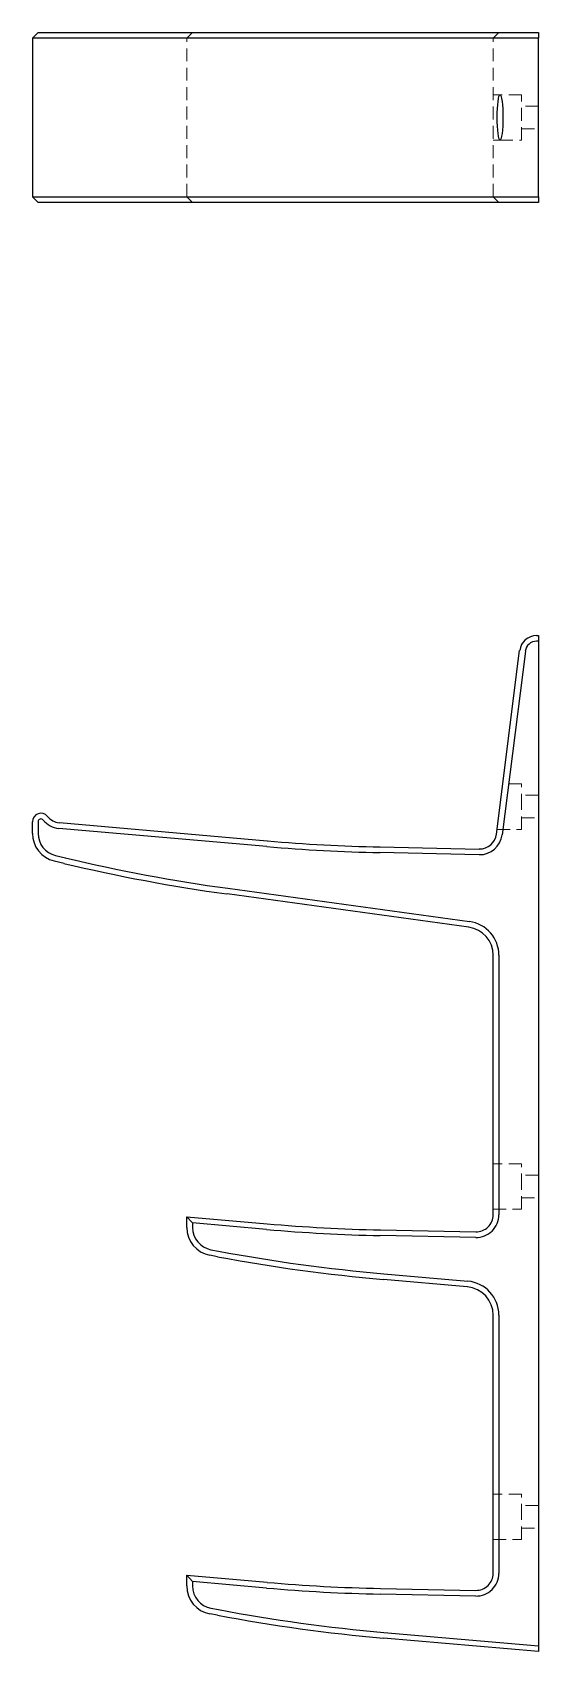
# Model space of a CAD drawing. Header units: millimetres. Extents: x 58 to 231, y 7 to 166.
# Drawn here: x 58.1 to 107.9, y 7 to 166.4 of the extents above.
import ezdxf

# ---------------------------------------------------------------- set-up
doc = ezdxf.new("R2010")
doc.units = ezdxf.units.MM
doc.linetypes.add('HIDDEN', pattern=[1.905, 1.27, -0.635])

msp = doc.modelspace()

# ---------------------------------------------------------------- linework, layer by layer
at = {"color": 7, "linetype": 'Continuous', "lineweight": 25}
for p, q in [((58.11, 165.81), (58.67, 166.37)), ((59.6, 165.81), (58.11, 165.81)), ((58.11, 165.81), (58.11, 150.19)), ((58.11, 165.81), (58.11, 165.81)), ((58.67, 166.37), (59.17, 166.37)), ((58.67, 166.37), (58.67, 166.37)), ((59.17, 166.37), (60.71, 166.37)), ((60.76, 165.81), (59.6, 165.81)), ((60.71, 166.37), (81.17, 166.37)), ((81.21, 165.81), (60.76, 165.81)), ((81.17, 166.37), (92.29, 166.37)), ((92.3, 165.81), (81.21, 165.81)), ((92.29, 166.37), (102.05, 166.37)), ((102.06, 165.81), (92.3, 165.81)), ((102.05, 166.37), (104.31, 166.37)), ((103.75, 165.81), (102.06, 165.81)), ((106.03, 165.81), (103.75, 165.81)), ((104.31, 166.37), (106.59, 166.37)), ((107.69, 165.81), (106.03, 165.81)), ((106.59, 166.37), (107.69, 166.37)), ((107.69, 166.37), (107.89, 166.37)), ((107.89, 165.81), (107.69, 165.81)), ((107.89, 166.37), (107.89, 165.81)), ((107.89, 150.19), (107.89, 165.81)), ((58.11, 150.19), (59.6, 150.19)), ((58.11, 150.19), (58.11, 150.19)), ((58.67, 149.63), (58.11, 150.19)), ((59.6, 150.19), (60.76, 150.19)), ((60.76, 150.19), (81.21, 150.19)), ((81.21, 150.19), (92.3, 150.19)), ((92.3, 150.19), (102.06, 150.19)), ((102.06, 150.19), (103.75, 150.19)), ((103.75, 150.19), (106.03, 150.19)), ((106.03, 150.19), (107.69, 150.19)), ((107.69, 150.19), (107.89, 150.19)), ((107.89, 150.19), (107.89, 149.63)), ((59.17, 149.63), (58.67, 149.63)), ((58.67, 149.63), (58.67, 149.63)), ((60.71, 149.63), (59.17, 149.63)), ((81.17, 149.63), (60.71, 149.63)), ((92.29, 149.63), (81.17, 149.63)), ((102.05, 149.63), (92.29, 149.63)), ((104.31, 149.63), (102.05, 149.63)), ((106.59, 149.63), (104.31, 149.63)), ((107.69, 149.63), (106.59, 149.63)), ((107.89, 149.63), (107.69, 149.63)), ((107.69, 107), (107.89, 107)), ((107.89, 107), (107.89, 106.44)), ((103.75, 87.46), (106.03, 105.54)), ((106.59, 105.47), (104.31, 87.39)), ((107.89, 106.44), (107.69, 106.44)), ((107.89, 106.44), (107.89, 7.56)), ((58.11, 87.53), (58.11, 88.68)), ((58.67, 88.68), (58.67, 87.53)), ((81.17, 86.24), (60.71, 88.03)), ((60.76, 88.59), (81.21, 86.8)), ((92.3, 86.2), (102.06, 85.99)), ((61.22, 84.58), (60.25, 84.81)), ((60.38, 85.35), (61.35, 85.12)), ((102.05, 85.43), (92.29, 85.64)), ((101.02, 78.3), (77.25, 81.57)), ((77.32, 82.13), (101.09, 78.86)), ((103.43, 49.99), (103.43, 75.54)), ((103.98, 75.54), (103.98, 49.99)), ((73.29, 49.8), (73.85, 49.19)), ((73.29, 49.8), (81.19, 49.11)), ((73.29, 48.75), (73.29, 49.8)), ((81.14, 48.55), (73.85, 49.19)), ((73.85, 49.19), (73.85, 48.75)), ((101.71, 47.76), (92.32, 47.95)), ((92.33, 48.51), (101.72, 48.31)), ((75.67, 46.55), (76.41, 46.42)), ((76.31, 45.87), (75.57, 46.01)), ((100.88, 42.9), (92.63, 43.63)), ((92.68, 44.18), (100.93, 43.46)), ((103.43, 14.7), (103.43, 40.12)), ((103.98, 40.12), (103.98, 14.7)), ((73.29, 13.46), (73.29, 14.51)), ((73.29, 14.51), (73.85, 13.9)), ((73.29, 14.51), (81.19, 13.82)), ((73.85, 13.9), (73.85, 13.46)), ((81.14, 13.26), (73.85, 13.9)), ((92.33, 13.22), (101.72, 13.02)), ((75.67, 11.26), (76.41, 11.13)), ((101.71, 12.47), (92.32, 12.66)), ((76.31, 10.58), (75.57, 10.72)), ((107.89, 7), (92.63, 8.34)), ((92.68, 8.89), (107.89, 7.56)), ((107.89, 7.56), (107.89, 7))]:
    msp.add_line(p, q, dxfattribs=at)
at = {"color": 7, "linetype": 'HIDDEN', "lineweight": 18}
for p, q in [((73.85, 166.37), (73.29, 165.81)), ((73.29, 150.19), (73.29, 165.81)), ((103.43, 165.81), (103.98, 166.37)), ((103.43, 150.19), (103.43, 165.81)), ((104.1, 160.23), (103.43, 160.23)), ((106.22, 160.23), (104.1, 160.23)), ((106.22, 155.77), (106.22, 160.23)), ((107.89, 159.12), (106.22, 159.12)), ((106.22, 156.88), (107.89, 156.88)), ((103.43, 155.77), (104.1, 155.77)), ((104.1, 155.77), (106.22, 155.77)), ((73.29, 150.19), (73.85, 149.63)), ((103.98, 149.63), (103.43, 150.19)), ((106.22, 92.4), (104.38, 92.4)), ((106.22, 90.17), (106.22, 92.4)), ((107.89, 91.28), (106.22, 91.28)), ((106.22, 87.93), (106.22, 90.17)), ((103.82, 87.93), (106.22, 87.93)), ((106.22, 89.05), (107.89, 89.05)), ((106.22, 55.01), (103.43, 55.01)), ((106.22, 52.78), (106.22, 55.01)), ((107.89, 53.89), (106.22, 53.89)), ((106.22, 50.55), (106.22, 52.78)), ((106.22, 51.66), (107.89, 51.66)), ((103.43, 50.55), (106.22, 50.55)), ((106.22, 22.51), (103.43, 22.51)), ((106.22, 20.28), (106.22, 22.51)), ((107.89, 21.39), (106.22, 21.39)), ((106.22, 18.05), (106.22, 20.28)), ((106.22, 19.16), (107.89, 19.16)), ((103.43, 18.05), (106.22, 18.05))]:
    msp.add_line(p, q, dxfattribs=at)
at = {"color": 7, "linetype": 'Continuous', "lineweight": 25}
for centre, radius, start, end in [((107.69, 105.33), 1.67, 90, 172.8192), ((107.69, 105.33), 1.12, 90, 172.8192), ((58.95, 88.68), 0.837, 38.884, 179.8994), ((58.95, 88.68), 0.279, 38.884, 179.8994), ((60.9, 90.25), 2.23, 218.884, 265), ((60.9, 90.25), 1.67, 218.884, 265), ((60.9, 87.53), 2.79, 179.8994, 256.5825), ((60.9, 87.53), 2.23, 179.8994, 256.5825), ((95.81, 253.57), 167.97, 265, 268.8017), ((95.81, 253.57), 167.41, 265, 268.8017), ((102.09, 87.67), 2.23, 268.8017, 352.8192), ((102.09, 87.67), 1.67, 268.8017, 352.8192), ((100.06, 247.42), 167.41, 256.5825, 262.1668), ((100.06, 247.42), 166.85, 256.5825, 262.1668), ((100.64, 75.54), 2.79, 0, 82.1668), ((100.64, 75.54), 3.35, 0, 82.1668), ((101.75, 49.99), 2.23, 268.8217, 0), ((101.75, 49.99), 1.67, 268.8217, 0), ((76.08, 48.75), 2.79, 180, 259.3598), ((76.08, 48.75), 2.23, 180, 259.3598), ((95.78, 215.88), 167.97, 265, 268.8217), ((95.78, 215.88), 167.41, 265, 268.8217), ((107.22, 210.4), 166.85, 259.3598, 265), ((107.22, 210.4), 167.41, 259.3598, 265), ((100.64, 40.12), 3.35, 0, 85), ((100.64, 40.12), 2.79, 0, 85), ((101.75, 14.7), 2.23, 268.8217, 0), ((101.75, 14.7), 1.67, 268.8217, 0), ((76.08, 13.46), 2.79, 180, 259.3598), ((76.08, 13.46), 2.23, 180, 259.3598), ((95.78, 180.59), 167.97, 265, 268.8217), ((95.78, 180.59), 167.41, 265, 268.8217), ((107.22, 175.11), 167.41, 259.3598, 265), ((107.22, 175.11), 166.85, 259.3598, 265)]:
    msp.add_arc(centre, radius, start, end, dxfattribs=at)
msp.add_ellipse((104.1, 158), major_axis=(0, 2.23), ratio=0.125988, dxfattribs=at)

doc.saveas('drawing.dxf')
